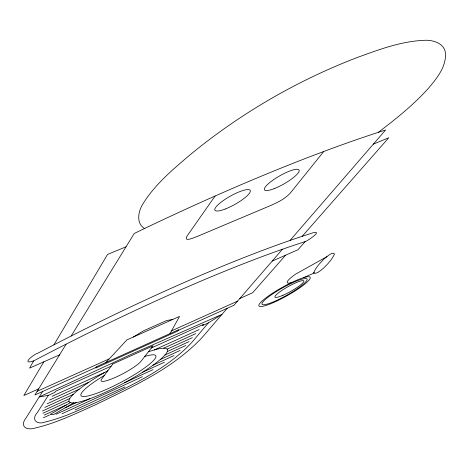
<?xml version="1.0" encoding="UTF-8"?>
<svg xmlns="http://www.w3.org/2000/svg" width="469" height="469" viewBox="0 0 469 469"><rect width="100%" height="100%" fill="white"/><g stroke="black" fill="none" stroke-linecap="round" stroke-linejoin="round"><path stroke-width="0.7" d="M169.977 333.623L179.545 316.411L126.935 339.884L105.93 362.478M59.563 354.863L43.863 361.792L23.855 395.525L38.634 388.883M43.863 361.792L29.588 368.118L33.598 360.919C20.372 365.275 33.645 354.23 37.889 353.157L53.923 344.826L107.524 254.462L126.055 246.77M66.17 344.123L34.876 394.998L96.297 367.315M71.153 336.021L134.245 233.462L144.487 228.532A522.982 91.818 -27.8 0 1 378.319 132.328L385.594 129.989L290.077 240.409M42.603 391.515L26.334 417.48C19.088 426.643 26.598 430.87 35.609 427.921C56.438 423.02 75.826 413.529 95.289 404.876C133.196 386.362 173.448 368.464 202.596 336.982L227.172 308.332M48.36 395.349L37.291 412.638C30.743 419.89 37.221 425.09 45.024 422.047C63.385 417.785 80.463 409.408 97.611 401.798C131.068 385.43 166.718 369.713 192.354 341.79L208.365 322.877L222.025 314.33L130.523 354.67L39.185 396.967L48.36 395.349L54.838 392.401L55.565 391.298L111.171 366.16M323.745 151.505L290.803 192.431C285.445 198.768 277.712 202.415 270.261 205.68L198.258 236.03C196.288 236.616 182.67 243.335 187.102 235.977L215.142 195.983M282.42 249.262L233.972 305.266L178.05 330.469M285.633 255.171L252.627 292.75L239.829 298.495M53.923 344.826A400.889 63.163 -27.7 0 1 302.224 236.282L388.766 137.751L373.342 144.153M302.224 236.282L313.063 232.765C323.469 230.168 307.136 241.218 305.208 241.582L297.95 249.737L272.167 261.116M378.319 132.328C396.182 118.733 413.869 104.616 428.854 87.814C436.786 78.323 445.755 67.442 445.509 54.381C445.409 43.265 432.629 39.531 423.46 40.357C400.608 41.436 378.846 49.655 357.56 57.388C297.117 80.533 240.398 113.451 190.396 154.553C173.413 168.992 155.814 183.614 143.731 202.614C138.607 210.077 135.312 222.669 144.487 228.532M133.296 337.047L143.473 330.844L166.559 320.562L172.809 319.418M70.327 402.613L50.142 414.461L53.742 414.496L73.791 402.736M326.946 256.66L295.634 274.119A22.547 3.799 -29.4 0 0 291.126 282.748M208.365 322.877L202.637 325.515L203.634 324.325L151.393 347.963M42.908 413.265L68.984 401.235M56.034 414.274L89.814 398.732M124.625 382.716L153.029 369.648M62.025 413.752L142.424 376.707M75.104 409.918L124.965 386.907M44.303 415.059L66.346 404.952M152.982 365.222L173.964 355.602M43.377 417.803L49.456 415.012M65.132 407.813L76.594 402.549M142.529 372.263L164.431 362.203M44.819 407.397L73.141 394.482M167.31 351.521L189.071 341.596M42.48 410.985L69.787 398.503M164.947 355.015L185.8 345.489M160.257 359.541L180.096 350.46M49.603 400.063L88.899 382.206M163.716 348.197L195.755 333.641M47.193 403.762L79.249 389.164M167.157 349.135L192.39 337.645M52.047 396.311L104.845 372.363M154.242 349.956L199.173 329.572M37.151 391.298L108.919 359.014M171.431 330.897L237.519 301.168M303.437 277.695L314.377 272.923M33.328 361.071A396.317 61.627 -27.7 0 1 305.208 241.582M148.386 351.826A55.635 9.298 -28 0 1 149.271 367.831A55.635 9.298 -28 0 1 73.774 402.912A55.635 9.298 -28 0 1 107.876 370.645M144.786 356.44A42.398 7.082 -28 0 1 141.339 370.229A42.398 7.082 -28 0 1 85.792 396.352A42.398 7.082 -28 0 1 104.347 375.458M313.685 272.876C316.522 274.84 320.984 269.886 323.522 268.162C327.755 263.994 332.087 259.498 334.497 254.005C333.043 250.751 325.808 257.628 324.015 258.999C320.069 263.127 315.684 267.441 313.685 272.876M96.807 366.588L95.805 368.018L177.464 331.202L178.66 329.713L96.807 366.588M112.718 364.05L101.638 379.151A23.028 3.904 -28 0 0 116.201 377.012A23.028 3.904 -28 0 0 141.093 361.183L153.07 345.817L112.718 364.05M282.942 295.282A16.567 2.72 -29.2 0 0 303.877 281.001A16.567 2.72 -29.2 0 0 281.347 290.786A16.567 2.72 -29.2 0 0 282.942 295.282M225.296 208.998A20.243 4.725 -29.3 0 0 250.27 190.525A20.243 4.725 -29.3 0 0 222.107 201.412A20.243 4.725 -29.3 0 0 225.296 208.998M274.101 188.69A19.927 4.555 -29.8 0 0 299.193 170.3A19.927 4.555 -29.8 0 0 272.073 180.77A19.927 4.555 -29.8 0 0 274.101 188.69M274.441 301.409A25.789 4.233 -29.2 0 0 307.095 279.184A25.789 4.233 -29.2 0 0 272.049 294.35A25.789 4.233 -29.2 0 0 274.441 301.409M272.981 302.769A29.365 4.825 -29.2 0 0 310.22 277.449A29.365 4.825 -29.2 0 0 270.361 294.673A29.365 4.825 -29.2 0 0 272.981 302.769"/></g></svg>
